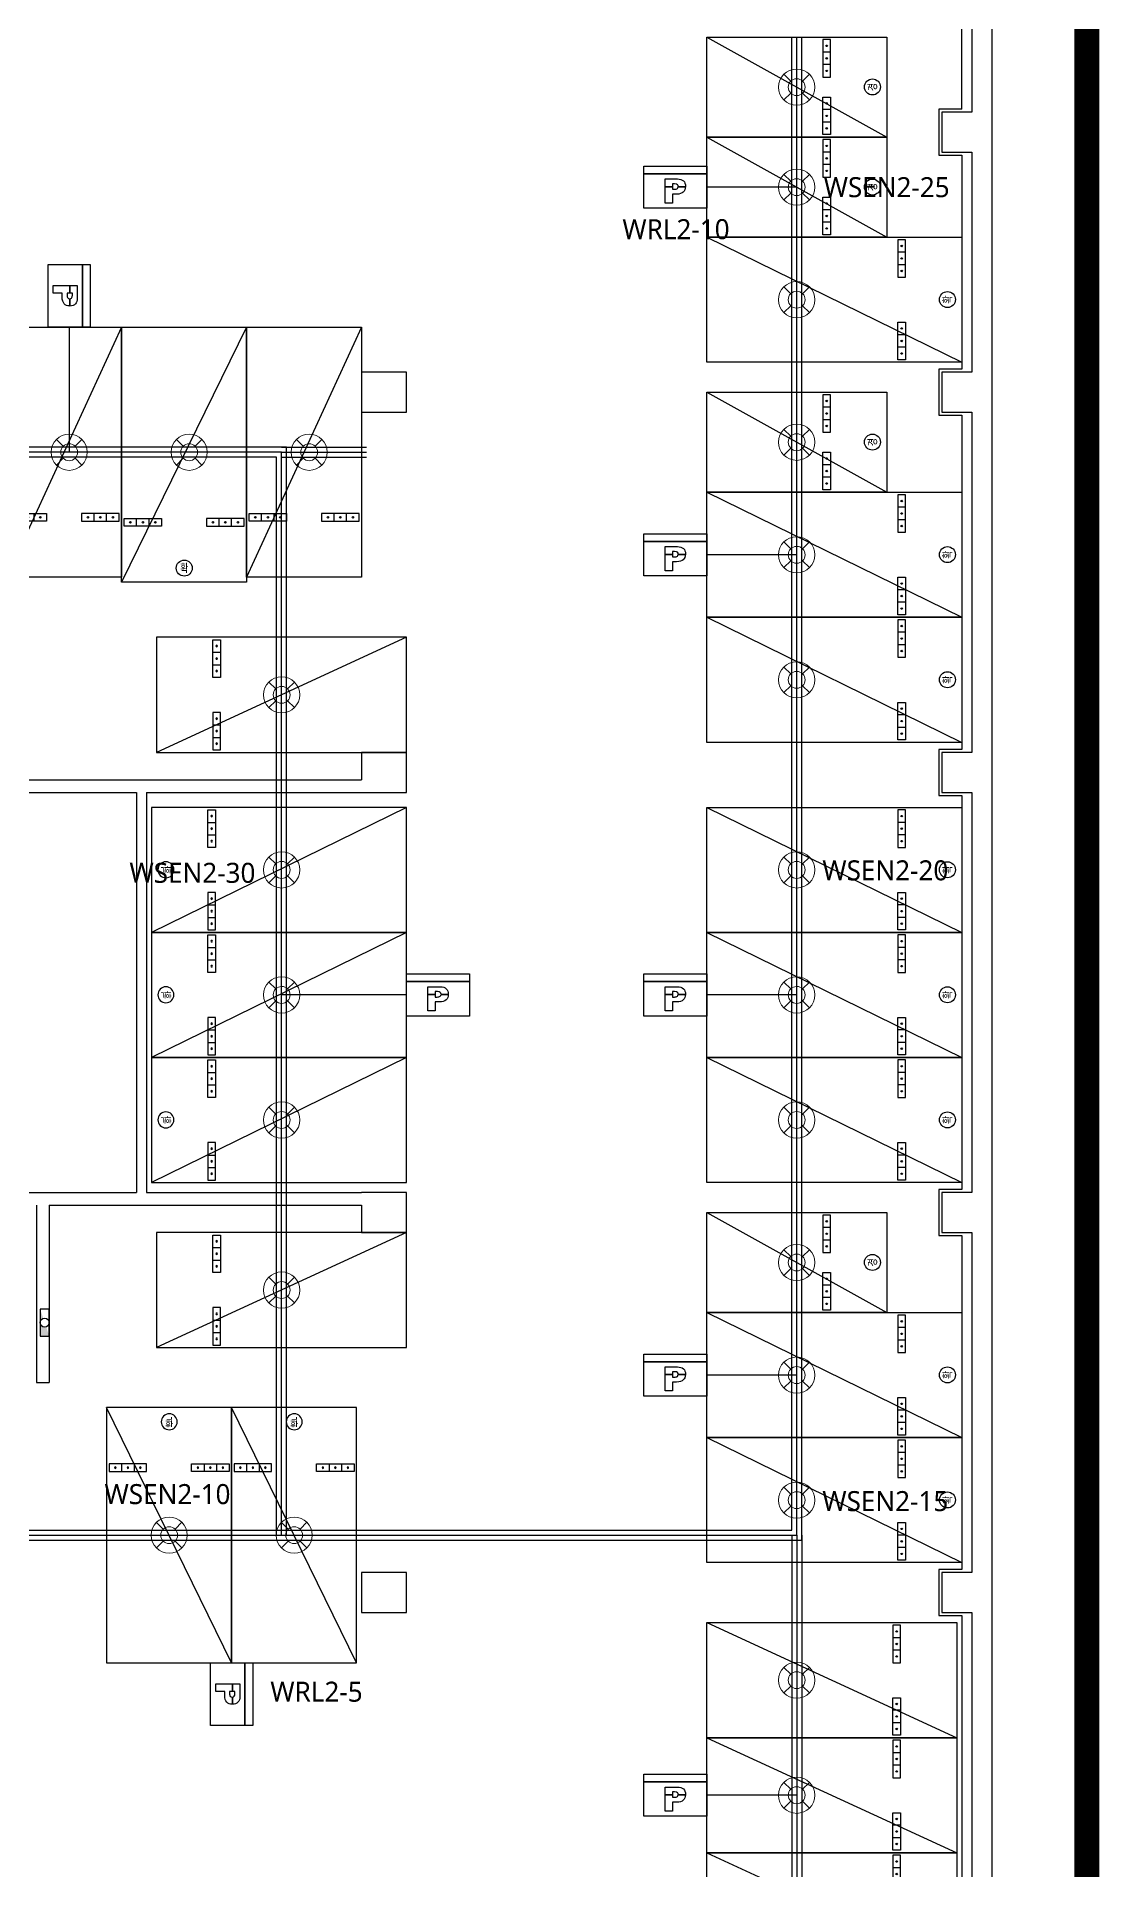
# Model space of a CAD drawing. Header units: millimetres. Extents: x -38475 to 94728, y -31127 to 90245.
# Drawn here: x 73475 to 94728, y 10263 to 46904 of the extents above; entities that cross this region are included whole.
import ezdxf
from ezdxf.enums import TextEntityAlignment as Align

# ---------------------------------------------------------------- set-up
doc = ezdxf.new("R2010")
doc.units = ezdxf.units.MM
doc.linetypes.add('AUDIT_D_080121100638-0', pattern=[0])
doc.linetypes.add('HIDDEN', pattern=[9.524999999999995, 6.349999999999998, -3.174999999999998])
for name, color, linetype in [('e-plan', 9, 'Continuous'), ('E-TEXT', 6, 'Continuous'), ('구역', 5, 'Continuous'), ('레이스웨이', 3, 'Continuous'), ('만공차등', 6, 'Continuous'), ('유도배선', 6, 'Continuous')]:
    doc.layers.add(name, color=color, linetype=linetype)
doc.layers.add('초음파센서', color=1, linetype='AUDIT_D_080121100638-0', lineweight=13)
doc.styles.add('1', font='malgun_0.ttf')
doc.styles.add('xr_plan$0$신화문자', font='malgun_0.ttf', dxfattribs={"width": 0.9})

# ---------------------------------------------------------------- blocks, each defined once
blk = doc.blocks.new('xr_plan$0$확장형주차')
at = {"layer": 'e-plan', "linetype": 'Continuous'}
blk.add_line((2500, 5100), (0, 0), dxfattribs=at)
at = {"layer": 'e-plan'}
for p, q in [((0, 0), (0, 5100)), ((0, 5100), (2500, 5100)), ((2500, 5100), (2500, 0)), ((300.0000000102318, 1125.000000008026), (300.0000000102318, 1275.0000000113)), ((550.0000000156887, 1125.000000008026), (550.0000000156887, 1275.0000000113)), ((1950.000000041882, 1125.000000008026), (1950.000000041882, 1275.0000000113)), ((2200.000000047339, 1125.000000008026), (2200.000000047339, 1275.0000000113)), ((2500, 0), (0, 0))]:
    blk.add_line(p, q, dxfattribs=at)
for points in [[(800.0000000211458, 1275.0000000113), (800.0000000211458, 1125.000000008026), (50.00000000477485, 1125.000000008026), (50.00000000477485, 1275.0000000113)], [(2450.000000052796, 1125.000000008026), (2450.000000052796, 1275.0000000113), (1700.000000036425, 1275.0000000113), (1700.000000036425, 1125.000000008026)]]:
    blk.add_lwpolyline(points, close=True, dxfattribs=at)
for centre, radius in [((175.0000000075033, 1200.000000009663), 15.00000000032741), ((425.0000000129602, 1200.000000009663), 15.00000000032741), ((675.0000000184173, 1200.000000009663), 15.00000000032741), ((1825.000000039153, 1200.000000009663), 15.00000000032741), ((2075.000000044611, 1200.000000009663), 15.00000000032741), ((2325.000000050068, 1200.000000009663), 15.00000000032741), ((1252.743302494912, 284.6067593291877), 160)]:
    blk.add_circle(centre, radius, dxfattribs=at)
at = {"layer": 'e-plan', "style": 'xr_plan$0$신화문자', "width": 0.8}
blk.add_text('확', height=160, dxfattribs=at).set_placement((1252.743302494912, 284.6067593291877), align=Align.MIDDLE_CENTER)
blk = doc.blocks.new('xr_plan$0$직각주차')
at = {"layer": 'e-plan'}
for p, q in [((2300, 5000), (0, 0)), ((0, 0), (0, 5000)), ((0, 5000), (2300, 5000)), ((2300, 5000), (2300, 0)), ((300.0000000102318, 1125.000000008026), (300.0000000102318, 1275.0000000113)), ((550.0000000156887, 1125.000000008026), (550.0000000156887, 1275.0000000113)), ((1750.000000041882, 1125.000000008026), (1750.000000041882, 1275.0000000113)), ((2000.000000047339, 1125.000000008026), (2000.000000047339, 1275.0000000113)), ((2300, 0), (0, 0))]:
    blk.add_line(p, q, dxfattribs=at)
for points in [[(800.0000000211458, 1275.0000000113), (800.0000000211458, 1125.000000008026), (50.00000000477485, 1125.000000008026), (50.00000000477485, 1275.0000000113)], [(2250.000000052796, 1125.000000008026), (2250.000000052796, 1275.0000000113), (1500.000000036425, 1275.0000000113), (1500.000000036425, 1125.000000008026)]]:
    blk.add_lwpolyline(points, close=True, dxfattribs=at)
for centre in [(175.0000000075033, 1200.000000009663), (425.0000000129602, 1200.000000009663), (675.0000000184173, 1200.000000009663), (1625.000000039154, 1200.000000009663), (1875.000000044611, 1200.000000009663), (2125.000000050068, 1200.000000009663)]:
    blk.add_circle(centre, 15.00000000032741, dxfattribs=at)
blk = doc.blocks.new('xr_plan$0$경형직각주차')
at = {"layer": 'e-plan', "linetype": 'Continuous'}
blk.add_line((2000, 3600), (0, 0), dxfattribs=at)
at = {"layer": 'e-plan'}
for p, q in [((0, 0), (0, 3600)), ((0, 3600), (2000, 3600)), ((2000, 3600), (2000, 0)), ((300.0000000102318, 1125.000000008026), (300.0000000102318, 1275.0000000113)), ((550.0000000156887, 1125.000000008026), (550.0000000156887, 1275.0000000113)), ((1450.000000041882, 1125.000000008026), (1450.000000041882, 1275.0000000113)), ((1700.000000047339, 1125.000000008026), (1700.000000047339, 1275.0000000113)), ((2000, 0), (0, 0))]:
    blk.add_line(p, q, dxfattribs=at)
for points in [[(800.0000000211458, 1275.0000000113), (800.0000000211458, 1125.000000008026), (50.00000000477485, 1125.000000008026), (50.00000000477485, 1275.0000000113)], [(1950.000000052796, 1125.000000008026), (1950.000000052796, 1275.0000000113), (1200.000000036425, 1275.0000000113), (1200.000000036425, 1125.000000008026)]]:
    blk.add_lwpolyline(points, close=True, dxfattribs=at)
for centre, radius in [((175.0000000075033, 1200.000000009663), 15.00000000032741), ((425.0000000129602, 1200.000000009663), 15.00000000032741), ((675.0000000184173, 1200.000000009663), 15.00000000032741), ((1325.000000039153, 1200.000000009663), 15.00000000032741), ((1575.00000004461, 1200.000000009663), 15.00000000032741), ((1825.000000050067, 1200.000000009663), 15.00000000032741), ((1002.743302494912, 284.6067593291877), 160)]:
    blk.add_circle(centre, radius, dxfattribs=at)
at = {"layer": 'e-plan', "style": 'xr_plan$0$신화문자', "width": 0.8}
blk.add_text('경', height=160, dxfattribs=at).set_placement((1002.743302494912, 284.6067593291877), align=Align.MIDDLE_CENTER)
blk = doc.blocks.new('Xref-지하2층')
at = {"layer": 'e-plan', "linetype": 'Continuous'}
h = blk.add_hatch(color=256, dxfattribs=at)
edge = h.paths.add_edge_path()
edge.add_line((77070, 32830.00000000017), (77250, 32830.00000000017))
edge.add_line((77250, 32830.00000000017), (77188.46049894151, 33014.61850317561))
edge.add_arc((77160, 33100.00000000017), 90, -251.56505117707923, -71.56505117707741, ccw=False)
edge.add_line((77131.53950105849, 33185.38149682461), (77070, 33370.00000000011))
edge.add_line((77070, 33370.00000000017), (77070, 32830.00000000017))
at = {"layer": 'e-plan'}
for p, q in [((96100, 81000.00000000006), (96100, -7899.999999999942)), ((95700, 59300.00000000006), (95700, 57300.00000000006)), ((95700, 56500.00000000006), (95700, 52100.00000000006)), ((95700, 51300.00000000006), (95700, 44500.00000000005)), ((95700, 43700.00000000005), (95700, 35700.00000000005)), ((95700, 34900.00000000005), (95700, 28100.00000000005)), ((95700, 27300.00000000005), (95700, 20100.00000000005))]:
    blk.add_line(p, q, dxfattribs=at)
at = {"layer": 'e-plan', "linetype": 'Continuous'}
for p, q in [((95500, 57360.00000000006), (95040, 57360.00000000006)), ((95040, 57360.00000000006), (95040, 56440.00000000006)), ((95040, 56440.00000000006), (95500, 56440.00000000006)), ((95500, 56440.00000000006), (95500, 52160.00000000006)), ((95500, 52160.00000000006), (95040, 52160.00000000006)), ((95040, 52160.00000000006), (95040, 51240.00000000006)), ((95040, 51240.00000000006), (95500, 51240.00000000006)), ((95500, 51240.00000000006), (95500, 44560.00000000005)), ((95500, 44560.00000000005), (95040, 44560.00000000005)), ((95040, 44560.00000000005), (95040, 43640.00000000005)), ((71500.00414561294, 43950.00000000005), (83500, 43950.00000000005)), ((71500.00414561294, 43700.00000000005), (79000, 43700.00000000005)), ((79000, 43699.99999999993), (79000, 35700.00000000005)), ((79200, 43700.00000000005), (83500, 43700.00000000005)), ((79200, 43699.99999999993), (79200, 35700.00000000005)), ((95040, 43640.00000000005), (95500, 43640.00000000005)), ((95500, 43640.00000000005), (95500, 35760.00000000005)), ((51800.00000000061, 35700.00000000005), (79000, 35700.00000000005)), ((79199.99999999997, 35700.00000000005), (83500, 35700.00000000005)), ((95500, 35760.00000000005), (95040, 35760.00000000005)), ((95040, 35760.00000000005), (95040, 34840.00000000005)), ((76999.99999999895, 35450.00000000005), (77000, 31900.00000000005)), ((77250.00000000006, 35449.99999999993), (83500, 35450.00000000005)), ((77250.00000000006, 35449.99999999993), (77250, 31900.00000000005)), ((95040, 34840.00000000005), (95500, 34840.00000000005)), ((95500, 34840.00000000005), (95500, 28160.00000000005)), ((77250, 33370.00000000017), (77070, 33370.00000000017)), ((77070, 33370.00000000017), (77070, 32830.00000000017)), ((77250, 32830.00000000017), (77250, 33370.00000000017)), ((77070, 32830.00000000017), (77250, 32830.00000000017)), ((76999.99999999994, 32100.00000000011), (76999.99999999994, 31900.00000000011)), ((77000, 31900.00000000005), (77250, 31900.00000000005)), ((95500, 28160.00000000005), (95040, 28160.00000000005)), ((95040, 28160.00000000005), (95040, 27240.00000000005)), ((95040, 27240.00000000005), (95500, 27240.00000000005)), ((95500, 27240.00000000005), (95500, 20160.00000000005))]:
    blk.add_line(p, q, dxfattribs=at)
at = {"layer": 'e-plan'}
for points in [[(95500, 57360.00000000006), (95500, 59240.00000000006), (95040, 59240.00000000006), (95040, 59300.00000000006)], [(95700, 57300.00000000006), (95100, 57300.00000000006), (95100, 56500.00000000006), (95700, 56500.00000000006)], [(95700, 52100.00000000006), (95100, 52100.00000000006), (95100, 51300.00000000006), (95700, 51300.00000000006)], [(83500, 43700.00000000005), (84400, 43700.00000000005), (84400, 44500.00000000005), (83500, 44500.00000000005), (83500, 43950.00000000005)], [(95700, 44500.00000000005), (95100, 44500.00000000005), (95100, 43700.00000000005), (95700, 43700.00000000005)], [(83500, 35450.00000000005), (83500, 34900.00000000005), (84400, 34900.00000000005), (84400, 35700.00000000005), (83500, 35700.00000000005)], [(95700, 35700.00000000005), (95100, 35700.00000000005), (95100, 34900.00000000005), (95700, 34900.00000000005)], [(95700, 28100.00000000005), (95100, 28100.00000000005), (95100, 27300.00000000005), (95700, 27300.00000000005)]]:
    blk.add_lwpolyline(points, dxfattribs=at)
for points in [[(83500, 51300.00000000006), (84400, 51300.00000000006), (84400, 52100.00000000006), (83500, 52100.00000000006)], [(83500, 27300.00000000005), (84400, 27300.00000000005), (84400, 28100.00000000005), (83500, 28100.00000000005)]]:
    blk.add_lwpolyline(points, close=True, dxfattribs=at)
at = {"layer": 'e-plan', "linetype": 'Continuous'}
blk.add_circle((77160, 33100.00000000017), 90, dxfattribs=at)
for name, p, rotation in [('xr_plan$0$경형직각주차', (93999.99999999959, 56800.00000000006), 90), ('xr_plan$0$경형직각주차', (93999.99999999959, 54800.00000000006), 90), ('xr_plan$0$확장형주차', (95499.99999999959, 52300.00000000006), 90.00000000000001), ('xr_plan$0$경형직각주차', (94000, 49700.00000000005), 90), ('xr_plan$0$확장형주차', (95500, 47200.00000000005), 90.00000000000001), ('xr_plan$0$확장형주차', (95500, 44700.00000000005), 90.00000000000001), ('xr_plan$0$확장형주차', (95500, 40900.00000000005), 90.00000000000001), ('xr_plan$0$확장형주차', (95500, 38400.00000000005), 90.00000000000001), ('xr_plan$0$확장형주차', (95500, 35900.00000000005), 90.00000000000001), ('xr_plan$0$경형직각주차', (94000, 33300.00000000005), 90), ('xr_plan$0$확장형주차', (95500, 30800.00000000005), 90.00000000000001), ('xr_plan$0$확장형주차', (95500, 28300.00000000005), 90.00000000000001), ('xr_plan$0$직각주차', (95400, 24800.00000000005), 90.00000000000001), ('xr_plan$0$직각주차', (95400, 22500.00000000005), 90.00000000000001), ('xr_plan$0$직각주차', (95400, 20200.00000000005), 90.00000000000001)]:
    blk.add_blockref(name, p, dxfattribs=dict(at, rotation=rotation))
for name, p in [('xr_plan$0$직각주차', (76399.9999999972, 48000.00000000936)), ('xr_plan$0$확장형주차', (78699.9999999972, 47900.00000000936)), ('xr_plan$0$직각주차', (81199.9999999972, 48000.00000000936))]:
    blk.add_blockref(name, p, dxfattribs=at)
at = {"layer": 'e-plan', "linetype": 'Continuous', "xscale": -1}
for name, p, rotation in [('xr_plan$0$직각주차', (79400, 44500.00000000005), 270), ('xr_plan$0$확장형주차', (79300, 40900.00000000005), 270), ('xr_plan$0$확장형주차', (79300, 38400.00000000005), 270), ('xr_plan$0$확장형주차', (79300, 35900.00000000005), 270), ('xr_plan$0$직각주차', (79400, 32600.00000000005), 270), ('xr_plan$0$확장형주차', (78399.9999999972, 31400.00000000005), 180), ('xr_plan$0$확장형주차', (80899.99999999581, 31400.00000000378), 180)]:
    blk.add_blockref(name, p, dxfattribs=dict(at, rotation=rotation))
blk = doc.blocks.new('A$C61602750')
at = {"layer": 'e-plan'}
blk.add_blockref('Xref-지하2층', (-3525.000000000218, -11905.00000004651), dxfattribs=at)
blk = doc.blocks.new('센서')
at = {"layer": '초음파센서'}
for p, q in [((-256.1917501480202, 255.872396394494), (-119.5570773269283, 119.4077249351831)), ((119.4048484532395, 119.5564764195151), (255.8695194955799, 256.1911495039822)), ((-255.8729968793341, -256.188874524436), (-119.4083258403116, -119.5542014399543)), ((119.5535999427084, -119.4054499556369), (256.1882727624034, -255.8701214149478))]:
    blk.add_line(p, q, dxfattribs=at)
for major_axis, ratio, start_param, end_param in [((-6.1103e-12, 362.0820671227044), 0.999999997505104, 2.801804347482335, 9.08498965466192), ((-0.3386371830511741, 168.9712919898011), 0.999999997519907, 2.862310370331366, 9.145495677510953)]:
    blk.add_ellipse((-0.001738692924845964, 0.001137489773100242), major_axis=major_axis, ratio=ratio, start_param=start_param, end_param=end_param, dxfattribs=at)
blk = doc.blocks.new('만공차등')
at = {"layer": '만공차등', "color": 2}
for p, q in [((256.2185382738709, 772.8010282704608), (1281.100729055703, 772.8010280201212)), ((256.2185383155941, 85.86725710276512), (256.2185383155941, 772.8010282704608)), ((1281.100729139149, 646.829827308096), (256.2185382738709, 646.8298275569452)), ((256.2185383155941, 646.8298275569452), (1281.100729097426, 646.829827308096)), ((1281.100729055703, 772.8010280201212), (1281.100729055703, 85.86725685242563)), ((602.031856457889, 441.6744232246652), (723.9221712127327, 441.6744232246652)), ((602.031856457889, 436.4904232243076), (723.9221712127327, 436.4904232243076)), ((817.0652129247784, 441.6744232246652), (935.2874125763774, 441.6744232246652)), ((817.1001742288469, 436.4904232243076), (935.2049708619713, 436.4904232243076)), ((1281.100729183853, 85.86725685391573), (256.2185383155941, 85.86725710276512))]:
    blk.add_line(p, q, dxfattribs=at)
for points in [[(602.031856457889, 562.7124996656552), (602.031856457889, 562.7124996656552), (803.7536301061511, 562.7124996656552), (803.7536301061511, 562.7124996656552)], [(602.031856457889, 441.6744232246652), (602.031856457889, 509.1963368171826), (602.031856457889, 562.7124996656552), (602.031856457889, 562.7124996656552)], [(602.031856457889, 169.9845844337716), (602.031856457889, 169.9845844337716), (602.031856457889, 321.6594377497211), (602.031856457889, 436.4904232243076)], [(758.4800846263765, 482.8810407707466), (758.4800846263765, 482.8810407707466), (723.9221712127327, 482.8810407707466), (723.9221712127327, 482.8810407707466)], [(723.9221712127327, 482.8810407707466), (723.9221712127327, 482.8810407707466), (723.9221712127327, 462.6767240667716), (723.9221712127327, 441.6744232246652)], [(723.9221712127327, 436.4904232243076), (723.9221712127327, 415.4870259771124), (723.9221712127327, 395.2807486290112), (723.9221712127327, 395.2807486290112)], [(723.9221712127327, 395.2807486290112), (723.9221712127327, 395.2807486290112), (753.6580501928923, 395.2807486290112), (753.6580501928923, 395.2807486290112)], [(790.3590900227427, 315.7171805361286), (790.3590900227427, 315.7171805361286), (723.9221712127327, 315.7171805361286), (723.9221712127327, 315.7171805361286)], [(723.9221712127327, 315.7171805361286), (723.9221712127327, 315.7171805361286), (723.9221712127327, 169.9845844337716), (723.9221712127327, 169.9845844337716)], [(753.6580501928923, 395.2807486290112), (777.0538468733431, 395.2807486290112), (793.4844827100633, 399.3437591219321), (802.9499577000737, 407.4697801047936)], [(804.8251933142542, 470.0222822928799), (796.6098753944037, 478.5947879457847), (781.1615058347583, 482.8810407707466), (758.4800846263765, 482.8810407707466)], [(899.5245917007327, 349.2035307446495), (875.6823103532195, 326.8792972723022), (839.2938097938893, 315.7171805361286), (790.3590900227427, 315.7171805361286)], [(802.9499577000737, 407.4697801047936), (811.8650966987013, 415.1233428293838), (816.5818355426192, 424.796890536882), (817.1001742288469, 436.4904232243076)], [(803.7536301061511, 562.7124996656552), (847.6877215787767, 562.7124996656552), (880.5936417147517, 552.2647584015502), (902.4713905140757, 531.3692758718505)], [(817.0652129247784, 441.6744232246652), (816.4464652046561, 452.7038494760168), (812.3664586707947, 462.1531358310952), (804.8251933142542, 470.0222822928799)], [(935.2049708619713, 436.4904232243076), (934.1114401951432, 399.5476529339328), (922.2179804757236, 370.4520221063867), (899.5245917007327, 349.2035307446495)], [(723.9221712127327, 169.9845844337716), (723.9221712127327, 169.9845844337716), (602.031856457889, 169.9845844337716), (602.031856457889, 169.9845844337716)]]:
    blk.add_open_spline(points, degree=3, dxfattribs=at)
blk.add_open_spline([(902.4713905140757, 531.3692758718505), (924.3491393193602, 510.4737933421508), (935.2880137220025, 480.7379143590106), (935.2880137220025, 442.1616389194503), (935.2880137220025, 441.9990880915897), (935.2878133371472, 441.8366828614843), (935.2874125763774, 441.6744232246652)], degree=3, knots=[0.498977130304911, 0.498977130304911, 0.498977130304911, 0.498977130304911, 0.997954260609822, 0.997954260609822, 0.997954260609822, 1, 1, 1, 1], dxfattribs=at)

msp = doc.modelspace()

# ---------------------------------------------------------------- linework, layer by layer
at = {"layer": '구역', "color": 7, "linetype": 'HIDDEN', "ltscale": 2, "const_width": 500}
msp.add_lwpolyline([(37000.69582262845, 45891.13562621566), (54847.65729234082, 45891.13562621566), (54847.65729234082, 50267.23061568633), (94478.3849307361, 50267.23061568636), (94478.3849307361, 7766.096786508162), (81998.06868708035, 7766.096786508162), (81998.06868708035, 9681.199203584867), (37000.69582262839, 9681.199203584867)], dxfattribs=at)
at = {"layer": '레이스웨이'}
for points in [[(69606.9888141285, 17044.88859728811), (88574.99999999983, 17044.88859728811), (88574.99999999942, 46894.99999995343)], [(69606.9888141285, 16844.88859728811), (88774.99999999983, 16844.88859728811), (88774.99999999942, 46894.99999995343)], [(78475.00173869269, 16944.88859728811), (78475.00173869269, 38694.99887833728), (46424.99999999284, 38695.00000353383), (46424.99999999284, 32594.99999995343)], [(78275.00173869269, 16944.88859728811), (78275.00173869269, 38494.99888535879), (46624.99999999284, 38494.99999651233), (46624.99999999284, 32594.99999995343)], [(78375.00167292118, 38694.99888184802), (80074.99993422546, 38694.99999996273)], [(78375.0018044642, 38494.99888184805), (80075.00006576849, 38494.99999996276)], [(88574.99999999983, 16944.88859728811), (88574.99999999983, 8294.999999953427)], [(88774.99999999983, 16944.88859728811), (88774.99999999983, 8294.999999953427)]]:
    msp.add_lwpolyline(points, dxfattribs=at)
at = {"layer": '만공차등', "color": 4, "linetype": 'Continuous', "ltscale": 2}
for points in [[(88674.99999999948, 43894.99999995409), (86874.99999999942, 43894.99999995343)], [(74124.99999999697, 41094.99999996275), (74124.9999999979, 38594.99903105512)], [(88674.99999999953, 36544.99999995409), (86874.99999999977, 36544.99999995343)], [(80874.99999999977, 27744.99999964761), (78375.00173869269, 27744.99999964669)], [(88674.99999999965, 27744.99999995409), (86874.99999999977, 27744.99999995343)], [(88674.99999999977, 20144.99999995409), (86874.99999999977, 20144.99999995343)], [(77374.99999968975, 14394.99999995338), (77374.99999968882, 16944.99999804253)], [(88674.99999999983, 11744.99999995409), (86874.99999999977, 11744.99999995343)]]:
    msp.add_lwpolyline(points, dxfattribs=at)
at = {"layer": '유도배선'}
for points in [[(69606.9888141285, 16944.88859728811), (88674.99999999983, 16944.88859728811), (88674.99999999942, 46894.99999995343)], [(78375.00173869269, 16944.88859728811), (78375.00173869269, 38594.99888184803), (46524.99999999284, 38595.00000002308), (46524.99999999284, 32594.99999995343)], [(78375.00173869269, 38594.99888184803), (80074.99999999697, 38594.99999996275)], [(88674.99999999983, 16944.88859728811), (88674.99999999983, 8294.999999953427)]]:
    msp.add_lwpolyline(points, dxfattribs=at)

# ---------------------------------------------------------------- block references
at = {"layer": 'e-plan'}
msp.add_blockref('A$C61602750', (0, 0), dxfattribs=at)
at = {"layer": '만공차등', "xscale": 1.226069819647817, "yscale": 1.226069819647817, "zscale": 1.226069819647817}
for p in [(85304.28106007242, 43368.60636536777), (85304.28106007277, 36018.60636536777), (80560.85818293673, 27218.60636506102), (85304.28106007277, 27218.60636536777), (85304.28106007277, 19618.60636536777), (85304.28106007277, 11218.60636536777)]:
    msp.add_blockref('만공차등', p, dxfattribs=at)
at = {"layer": '만공차등', "xscale": 1.226069819647817, "yscale": 1.226069819647817, "zscale": 1.226069819647817, "rotation": 270}
for p in [(73598.60636541148, 42665.71893978684), (76848.60636510316, 14709.14181701647)]:
    msp.add_blockref('만공차등', p, dxfattribs=at)
at = {"layer": '초음파센서'}
for p in [(88675.0017386924, 45894.998862501), (88675.0017386924, 43894.998862501), (88675.00173869275, 41644.99886250088), (74125.00173868763, 38594.99886253889), (76525.00173868763, 38594.99886253889), (78925.00173868763, 38594.99886253889), (88675.00173869275, 38794.99886250088), (88675.00173869275, 36544.99886250088), (88675.00173869275, 34044.99886250088), (78375.00173869269, 33744.99886246366), (78375.00173869269, 30244.99886246366), (88675.00173869275, 30244.99886250088), (78375.00173869269, 27744.99886246366), (88675.00173869275, 27744.99886250088), (78375.00173869269, 25244.99886246366), (88675.00173869275, 25244.99886250088), (88675.00173869275, 22394.99886250088), (78375.00173869269, 21844.99886246366), (88675.00173869275, 20144.99886250088), (88675.00173869275, 17644.99886250088), (76125.0017386899, 16944.99886246366), (78625.0017386885, 16944.99886246739), (88675.00173869275, 14044.99886250088), (88675.00173869275, 11744.99886250088)]:
    msp.add_blockref('센서', p, dxfattribs=at)

# ---------------------------------------------------------------- texts
at = {"layer": 'E-TEXT', "style": '1'}
for s, p in [('WSEN2-25', (90474.99999999942, 43894.99999995343)), ('WRL2-10', (86261.64087477978, 43054.91771410982)), ('WSEN2-20', (90448.03554954054, 30235.84352143243)), ('WSEN2-30', (76591.26891167718, 30186.67284236796)), ('WSEN2-10', (76092.36712172837, 17765.63844136317)), ('WSEN2-15', (90447.40743817971, 17625.37613495445)), ('WRL2-5', (79072.29924073187, 13814.87349029264))]:
    msp.add_text(s, height=400, dxfattribs=at).set_placement(p, align=Align.MIDDLE_CENTER)

doc.saveas('drawing.dxf')
